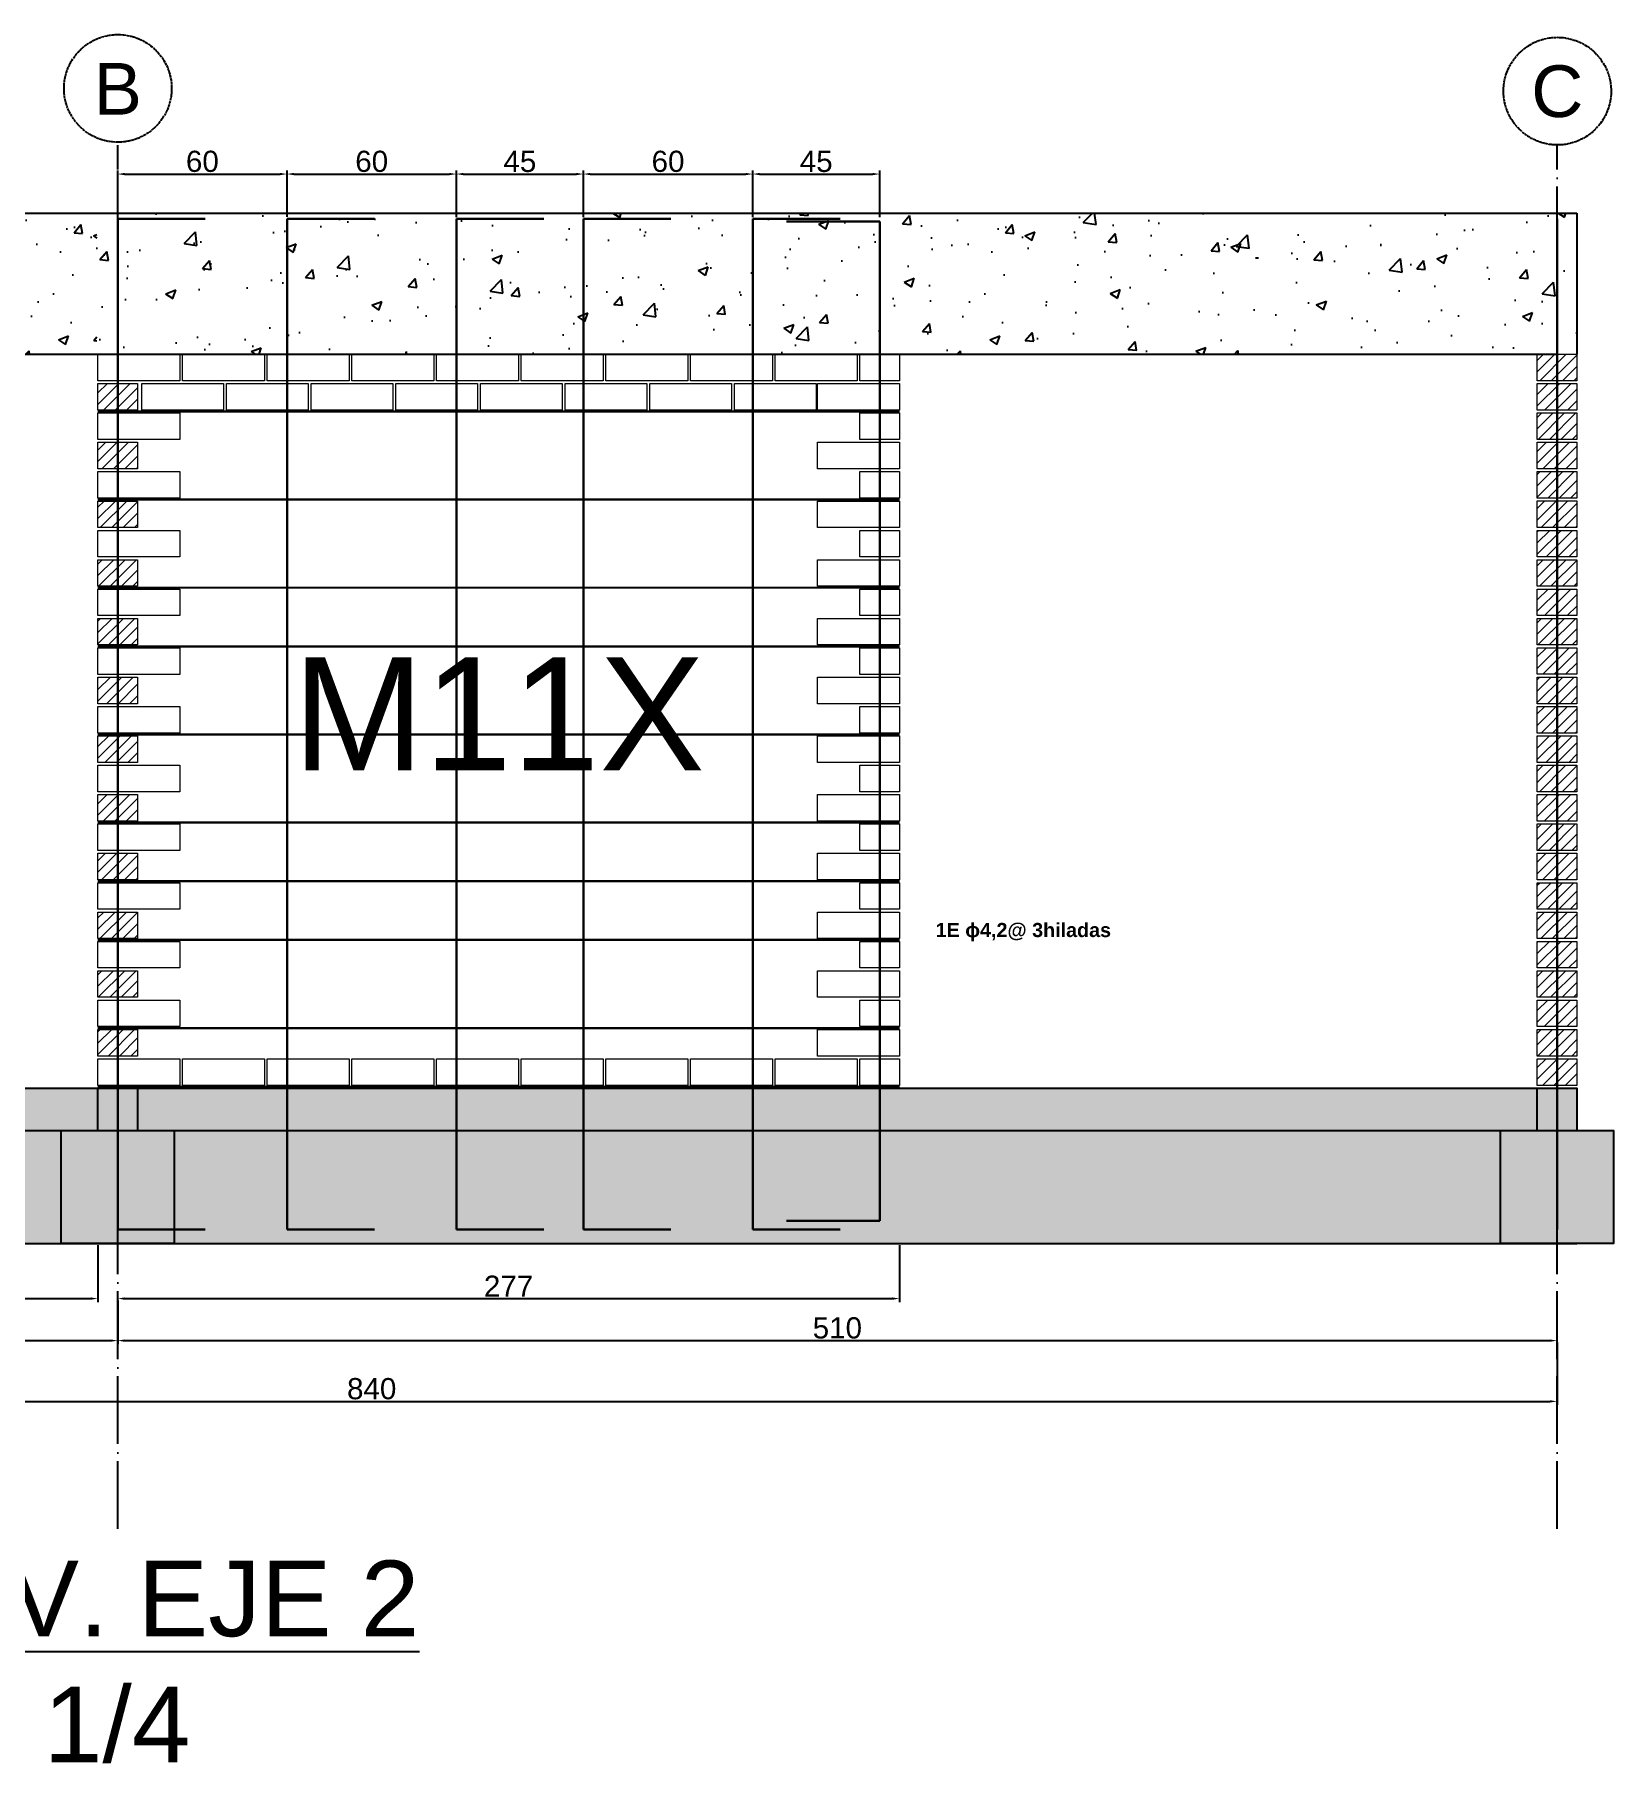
# Model space of a CAD drawing. Header units: centimetres. Extents: x 778 to 15841, y 1585 to 3584.
# Drawn here: x 5050 to 5609, y 2666 to 3278 of the extents above; entities that cross this region are included whole.
import ezdxf

# ---------------------------------------------------------------- set-up
doc = ezdxf.new("R2010")
doc.units = ezdxf.units.CM
doc.linetypes.add('ACAD_ISO04W100', pattern=[30, 24, -3, 0, -3])
doc.layers.get('DEFPOINTS').update_dxf_attribs({"color": 250})
doc.layers.add('armadura horizotal', color=7, linetype='Continuous', lineweight=30, true_color=0xff9eff)
doc.layers.add('Ceramico 1.0', color=7, linetype='Continuous', lineweight=5, true_color=0xc73200)
doc.layers.add('armadura vertical', color=6, linetype='Continuous', lineweight=30)
for name, color, linetype in [('Cadena', 8, 'Continuous'), ('Cotas', 80, 'Continuous'), ('EJES', 8, 'Continuous'), ('Fundaciones', 251, 'Continuous'), ('Texto', 7, 'Continuous'), ('TEXTO-PIERS', 7, 'Continuous')]:
    doc.layers.add(name, color=color, linetype=linetype)
doc.styles.get("Standard").update_dxf_attribs({"font": 'arial.ttf'})
doc.dimstyles.new('ISO-25', dxfattribs={"dimtxt": 7.5, "dimasz": 2.5, "dimexe": 1.25, "dimexo": 0.625, "dimtad": 1, "dimtxsty": 'Standard', "dimcen": 2.5, "dimadec": 0, "dimazin": 0, "dimtfac": 1, "dimtmove": 0, "dimatfit": 3, "dimfxl": 1, "dimarcsym": 0})

# ---------------------------------------------------------------- blocks, each defined once
blk = doc.blocks.new('*D77')
at = {"layer": 'Cotas', "color": 0, "lineweight": -2, "transparency": 16777216}
for p, q in [((5072.42, 2849.29), (5072.42, 2829.14)), ((4981.42, 2831.01), (4981.42, 2831.64)), ((4983.92, 2830.39), (5069.92, 2830.39))]:
    blk.add_line(p, q, dxfattribs=at)
at = {"layer": 'Cotas', "color": 0, "transparency": 16777216}
for points in [[(4983.92, 2830.81), (4983.92, 2829.97), (4981.42, 2830.39)], [(5069.92, 2830.81), (5069.92, 2829.97), (5072.42, 2830.39)]]:
    blk.add_solid(points, dxfattribs=at)
at = {"layer": 'DEFPOINTS', "color": 0, "transparency": 16777216}
for p in [(5072.42, 2849.92), (4981.42, 2830.39), (5072.42, 2830.39)]:
    blk.add_point(p, dxfattribs=at)
at = {"layer": 'Cotas', "color": 0, "transparency": 16777216, "insert": (5026.92, 2834.84), "char_height": 7.5, "attachment_point": 5}
blk.add_mtext('91', dxfattribs=at)
blk = doc.blocks.new('*D78')
at = {"layer": 'Cotas', "color": 0, "lineweight": -2, "transparency": 16777216}
for p, q in [((4749.42, 2829.76), (4749.42, 2814.26)), ((5079.42, 2829.76), (5079.42, 2814.26)), ((4751.92, 2815.51), (5076.92, 2815.51))]:
    blk.add_line(p, q, dxfattribs=at)
at = {"layer": 'Cotas', "color": 0, "transparency": 16777216}
for points in [[(4751.92, 2815.92), (4751.92, 2815.09), (4749.42, 2815.51)], [(5076.92, 2815.92), (5076.92, 2815.09), (5079.42, 2815.51)]]:
    blk.add_solid(points, dxfattribs=at)
at = {"layer": 'DEFPOINTS', "color": 0, "transparency": 16777216}
for p in [(4749.42, 2830.39), (5079.42, 2830.39), (5079.42, 2815.51)]:
    blk.add_point(p, dxfattribs=at)
at = {"layer": 'Cotas', "color": 0, "transparency": 16777216, "insert": (4914.42, 2819.96), "char_height": 7.5, "attachment_point": 5}
blk.add_mtext('330', dxfattribs=at)
blk = doc.blocks.new('*D79')
at = {"layer": 'Cotas', "color": 0, "lineweight": -2, "transparency": 16777216}
for p, q in [((5079.42, 2816.13), (5079.42, 2816.76)), ((5081.92, 2815.51), (5586.92, 2815.51)), ((5589.42, 2816.13), (5589.42, 2816.76))]:
    blk.add_line(p, q, dxfattribs=at)
at = {"layer": 'Cotas', "color": 0, "transparency": 16777216}
for points in [[(5081.92, 2815.92), (5081.92, 2815.09), (5079.42, 2815.51)], [(5586.92, 2815.92), (5586.92, 2815.09), (5589.42, 2815.51)]]:
    blk.add_solid(points, dxfattribs=at)
at = {"layer": 'DEFPOINTS', "color": 0, "transparency": 16777216}
for p in [(5079.42, 2815.51), (5589.42, 2815.51), (5589.42, 2815.51)]:
    blk.add_point(p, dxfattribs=at)
at = {"layer": 'Cotas', "color": 0, "transparency": 16777216, "insert": (5334.42, 2819.96), "char_height": 7.5, "attachment_point": 5}
blk.add_mtext('510', dxfattribs=at)
blk = doc.blocks.new('*D80')
at = {"layer": 'Cotas', "color": 0, "lineweight": -2, "transparency": 16777216}
for p, q in [((4749.42, 2814.88), (4749.42, 2792.73)), ((5589.42, 2814.88), (5589.42, 2792.73)), ((4751.92, 2793.98), (5586.92, 2793.98))]:
    blk.add_line(p, q, dxfattribs=at)
at = {"layer": 'Cotas', "color": 0, "transparency": 16777216}
for points in [[(4751.92, 2794.39), (4751.92, 2793.56), (4749.42, 2793.98)], [(5586.92, 2794.39), (5586.92, 2793.56), (5589.42, 2793.98)]]:
    blk.add_solid(points, dxfattribs=at)
at = {"layer": 'DEFPOINTS', "color": 0, "transparency": 16777216}
for p in [(4749.42, 2815.51), (5589.42, 2815.51), (5589.42, 2793.98)]:
    blk.add_point(p, dxfattribs=at)
at = {"layer": 'Cotas', "color": 0, "transparency": 16777216, "insert": (5169.42, 2798.43), "char_height": 7.5, "attachment_point": 5}
blk.add_mtext('840', dxfattribs=at)
blk = doc.blocks.new('*D153')
at = {"layer": 'Cotas', "color": 0, "lineweight": -2, "transparency": 16777216}
for p, q in [((5356.42, 2849.29), (5356.42, 2829.14)), ((5079.42, 2831.01), (5079.42, 2831.64)), ((5081.92, 2830.39), (5353.92, 2830.39))]:
    blk.add_line(p, q, dxfattribs=at)
at = {"layer": 'Cotas', "color": 0, "transparency": 16777216}
for points in [[(5081.92, 2830.81), (5081.92, 2829.97), (5079.42, 2830.39)], [(5353.92, 2830.81), (5353.92, 2829.97), (5356.42, 2830.39)]]:
    blk.add_solid(points, dxfattribs=at)
at = {"layer": 'DEFPOINTS', "color": 0, "transparency": 16777216}
for p in [(5356.42, 2849.92), (5079.42, 2830.39), (5356.42, 2830.39)]:
    blk.add_point(p, dxfattribs=at)
at = {"layer": 'Cotas', "color": 0, "transparency": 16777216, "insert": (5217.92, 2834.78), "char_height": 7.5, "attachment_point": 5}
blk.add_mtext('277', dxfattribs=at)
blk = doc.blocks.new('*D184')
at = {"layer": 'Cotas', "color": 0, "lineweight": -2, "transparency": 16777216}
for p, q in [((5079.42, 3213.54), (5079.42, 3229.98)), ((5081.92, 3228.73), (5136.92, 3228.73)), ((5139.42, 3213.54), (5139.42, 3229.98))]:
    blk.add_line(p, q, dxfattribs=at)
at = {"layer": 'Cotas', "color": 0, "transparency": 16777216}
for points in [[(5081.92, 3229.15), (5081.92, 3228.31), (5079.42, 3228.73)], [(5136.92, 3229.15), (5136.92, 3228.31), (5139.42, 3228.73)]]:
    blk.add_solid(points, dxfattribs=at)
at = {"layer": 'DEFPOINTS', "color": 0, "transparency": 16777216}
for p in [(5139.42, 3228.73), (5079.42, 3212.92), (5139.42, 3212.92)]:
    blk.add_point(p, dxfattribs=at)
at = {"layer": 'Cotas', "color": 0, "transparency": 16777216, "insert": (5109.42, 3233.19), "char_height": 7.5, "attachment_point": 5}
blk.add_mtext('60', dxfattribs=at)
blk = doc.blocks.new('*D185')
at = {"layer": 'Cotas', "color": 0, "lineweight": -2, "transparency": 16777216}
for p, q in [((5139.42, 3213.54), (5139.42, 3229.98)), ((5141.92, 3228.73), (5196.92, 3228.73)), ((5199.42, 3213.51), (5199.42, 3229.98))]:
    blk.add_line(p, q, dxfattribs=at)
at = {"layer": 'Cotas', "color": 0, "transparency": 16777216}
for points in [[(5141.92, 3229.15), (5141.92, 3228.31), (5139.42, 3228.73)], [(5196.92, 3229.15), (5196.92, 3228.31), (5199.42, 3228.73)]]:
    blk.add_solid(points, dxfattribs=at)
at = {"layer": 'DEFPOINTS', "color": 0, "transparency": 16777216}
for p in [(5199.42, 3228.73), (5139.42, 3212.92), (5199.42, 3212.88)]:
    blk.add_point(p, dxfattribs=at)
at = {"layer": 'Cotas', "color": 0, "transparency": 16777216, "insert": (5169.42, 3233.19), "char_height": 7.5, "attachment_point": 5}
blk.add_mtext('60', dxfattribs=at)
blk = doc.blocks.new('*D186')
at = {"layer": 'Cotas', "color": 0, "lineweight": -2, "transparency": 16777216}
for p, q in [((5199.42, 3213.51), (5199.42, 3229.98)), ((5201.92, 3228.73), (5241.92, 3228.73)), ((5244.42, 3213.51), (5244.42, 3229.98))]:
    blk.add_line(p, q, dxfattribs=at)
at = {"layer": 'Cotas', "color": 0, "transparency": 16777216}
for points in [[(5201.92, 3229.15), (5201.92, 3228.31), (5199.42, 3228.73)], [(5241.92, 3229.15), (5241.92, 3228.31), (5244.42, 3228.73)]]:
    blk.add_solid(points, dxfattribs=at)
at = {"layer": 'DEFPOINTS', "color": 0, "transparency": 16777216}
for p in [(5244.42, 3228.73), (5199.42, 3212.88), (5244.42, 3212.88)]:
    blk.add_point(p, dxfattribs=at)
at = {"layer": 'Cotas', "color": 0, "transparency": 16777216, "insert": (5221.92, 3233.17), "char_height": 7.5, "attachment_point": 5}
blk.add_mtext('45', dxfattribs=at)
blk = doc.blocks.new('*D187')
at = {"layer": 'Cotas', "color": 0, "lineweight": -2, "transparency": 16777216}
for p, q in [((5244.42, 3213.51), (5244.42, 3229.98)), ((5246.92, 3228.73), (5301.92, 3228.73)), ((5304.42, 3213.51), (5304.42, 3229.98))]:
    blk.add_line(p, q, dxfattribs=at)
at = {"layer": 'Cotas', "color": 0, "transparency": 16777216}
for points in [[(5246.92, 3229.15), (5246.92, 3228.31), (5244.42, 3228.73)], [(5301.92, 3229.15), (5301.92, 3228.31), (5304.42, 3228.73)]]:
    blk.add_solid(points, dxfattribs=at)
at = {"layer": 'DEFPOINTS', "color": 0, "transparency": 16777216}
for p in [(5304.42, 3228.73), (5244.42, 3212.88), (5304.42, 3212.88)]:
    blk.add_point(p, dxfattribs=at)
at = {"layer": 'Cotas', "color": 0, "transparency": 16777216, "insert": (5274.42, 3233.19), "char_height": 7.5, "attachment_point": 5}
blk.add_mtext('60', dxfattribs=at)
blk = doc.blocks.new('*D188')
at = {"layer": 'Cotas', "color": 0, "lineweight": -2, "transparency": 16777216}
for p, q in [((5304.42, 3213.51), (5304.42, 3229.98)), ((5306.92, 3228.73), (5346.92, 3228.73)), ((5349.42, 3213.51), (5349.42, 3229.98))]:
    blk.add_line(p, q, dxfattribs=at)
at = {"layer": 'Cotas', "color": 0, "transparency": 16777216}
for points in [[(5306.92, 3229.15), (5306.92, 3228.31), (5304.42, 3228.73)], [(5346.92, 3229.15), (5346.92, 3228.31), (5349.42, 3228.73)]]:
    blk.add_solid(points, dxfattribs=at)
at = {"layer": 'DEFPOINTS', "color": 0, "transparency": 16777216}
for p in [(5349.42, 3228.73), (5304.42, 3212.88), (5349.42, 3212.88)]:
    blk.add_point(p, dxfattribs=at)
at = {"layer": 'Cotas', "color": 0, "transparency": 16777216, "insert": (5326.92, 3233.17), "char_height": 7.5, "attachment_point": 5}
blk.add_mtext('45', dxfattribs=at)

msp = doc.modelspace()

# ---------------------------------------------------------------- hatches: boundary and pattern name
at = {"layer": 'Cadena'}
h = msp.add_hatch(dxfattribs=at)
h.set_pattern_fill('AR-CONC', color=256, scale=0.2)
h.set_pattern_definition([(50, (1029.722, 590.894), (36.43693, -3.18782), [3.81, -41.91]), (355, (1029.722, 590.894), (-7.04868, 38.21137), [3.048, -33.52812]), (100.45144, (1032.76, 590.628), (29.38825, 35.02355), [3.238, -35.61805]), (46.1842, (1029.72, 601.054), (54.2158, -8.40847), [5.715, -62.865]), (96.6356, (1034.24, 600.353), (47.4808, 49.4852), [4.857, -53.4271]), (351.1842, (1029.72, 601.054), (47.4808, 49.4852), [4.572, -50.29195]), (21, (1034.802, 598.514), (30.32288, -20.45304), [3.81, -41.91]), (326, (1034.802, 598.514), (12.3604, 36.8376), [3.048, -33.528]), (71.45144, (1037.33, 596.81), (42.68328, 16.38455), [3.238, -35.618]), (37.5, (1029.722, 590.894), (0.61772, 16.911008), [0, -33.1216, 0, -34.036, 0, -33.655]), (7.5, (1029.722, 590.894), (13.36393, 20.036115), [0, -19.4056, 0, -32.3596, 0, -12.827]), (327.5, (1018.394, 590.894), (27.11812, -1.14575), [0, -12.7, 0, -39.624, 0, -52.578]), (317.5, (1013.314, 590.894), (29.62584, 5.0853), [0, -16.51, 0, -26.3144, 0, -37.338])])
h.paths.add_polyline_path([(5072.083, 3164.916), (5072.083, 3214.916), (4742.423, 3214.916), (4742.423, 3164.916), (4757.923, 3164.916), (4757.923, 3164.916), (4787.923, 3164.916), (4787.923, 3164.916), (4816.923, 3164.916)])
h = msp.add_hatch(dxfattribs=at)
h.set_pattern_fill('AR-CONC', color=256, scale=0.2)
h.set_pattern_definition([(50, (1359.722, 590.893), (36.43693, -3.18782), [3.81, -41.91]), (355, (1359.72, 590.893), (-7.04868, 38.21137), [3.048, -33.52812]), (100.45144, (1362.758, 590.628), (29.38825, 35.02355), [3.238, -35.61805]), (46.1842, (1359.72, 601.053), (54.2158, -8.40847), [5.715, -62.865]), (96.6356, (1364.24, 600.353), (47.4808, 49.4852), [4.857, -53.4271]), (351.1842, (1359.72, 601.053), (47.4808, 49.4852), [4.572, -50.29195]), (21, (1364.802, 598.513), (30.32288, -20.45304), [3.81, -41.91]), (326, (1364.8, 598.513), (12.3604, 36.8376), [3.048, -33.528]), (71.45144, (1367.33, 596.81), (42.68328, 16.38455), [3.238, -35.618]), (37.5, (1359.722, 590.893), (0.61772, 16.911008), [0, -33.1216, 0, -34.036, 0, -33.655]), (7.5, (1359.722, 590.893), (13.36393, 20.036115), [0, -19.4056, 0, -32.3596, 0, -12.827]), (327.5, (1348.393, 590.893), (27.11812, -1.14575), [0, -12.7, 0, -39.624, 0, -52.578]), (317.5, (1343.313, 590.893), (29.62584, 5.0853), [0, -16.51, 0, -26.3144, 0, -37.338])])
h.paths.add_polyline_path([(5596.412, 3164.916), (5596.412, 3214.916), (5072.422, 3214.916), (5072.422, 3164.916), (5087.922, 3164.916), (5087.922, 3164.916), (5117.922, 3164.916), (5117.922, 3164.916), (5146.922, 3164.916)])
at = {"layer": 'Ceramico 1.0'}
h = msp.add_hatch(dxfattribs=at)
h.set_pattern_fill('ANSI31', color=256, scale=0.9)
h.set_pattern_definition([(45, (-416.1816, 9.077), (-2.0205576, 2.0205576), [])])
h.paths.add_polyline_path([(5596.43, 3164.918), (5582.43, 3164.918), (5582.43, 3155.518), (5596.43, 3155.518)])
h.paths.add_polyline_path([(5596.43, 3154.518), (5582.43, 3154.518), (5582.43, 3145.118), (5596.43, 3145.118)])
h.paths.add_polyline_path([(5596.43, 3144.118), (5582.43, 3144.118), (5582.43, 3134.718), (5596.43, 3134.718)])
h.paths.add_polyline_path([(5596.43, 3133.718), (5582.43, 3133.718), (5582.43, 3124.318), (5596.43, 3124.318)])
h.paths.add_polyline_path([(5596.43, 3123.318), (5582.43, 3123.318), (5582.43, 3113.918), (5596.43, 3113.918)])
h.paths.add_polyline_path([(5596.43, 3112.918), (5582.43, 3112.918), (5582.43, 3103.518), (5596.43, 3103.518)])
h.paths.add_polyline_path([(5596.43, 3102.518), (5582.43, 3102.518), (5582.43, 3093.118), (5596.43, 3093.118)])
h.paths.add_polyline_path([(5596.43, 3092.118), (5582.43, 3092.118), (5582.43, 3082.718), (5596.43, 3082.718)])
h.paths.add_polyline_path([(5596.43, 3081.718), (5582.43, 3081.718), (5582.43, 3072.318), (5596.43, 3072.318)])
h.paths.add_polyline_path([(5596.43, 3071.318), (5582.43, 3071.318), (5582.43, 3061.918), (5596.43, 3061.918)])
h.paths.add_polyline_path([(5596.43, 3060.918), (5582.43, 3060.918), (5582.43, 3051.518), (5596.43, 3051.518)])
h.paths.add_polyline_path([(5596.43, 3050.518), (5582.43, 3050.518), (5582.43, 3041.118), (5596.43, 3041.118)])
h.paths.add_polyline_path([(5596.43, 3040.118), (5582.43, 3040.118), (5582.43, 3030.718), (5596.43, 3030.718)])
h.paths.add_polyline_path([(5596.43, 3029.718), (5582.43, 3029.718), (5582.43, 3020.318), (5596.43, 3020.318)])
h.paths.add_polyline_path([(5596.43, 3008.918), (5582.43, 3008.918), (5582.43, 2999.518), (5596.43, 2999.518)])
h.paths.add_polyline_path([(5596.43, 3019.318), (5582.43, 3019.318), (5582.43, 3009.918), (5596.43, 3009.918)])
h.paths.add_polyline_path([(5596.43, 2998.518), (5582.43, 2998.518), (5582.43, 2989.118), (5596.43, 2989.118)])
h.paths.add_polyline_path([(5596.43, 2988.118), (5582.43, 2988.118), (5582.43, 2978.718), (5596.43, 2978.718)])
h.paths.add_polyline_path([(5596.43, 2977.718), (5582.43, 2977.718), (5582.43, 2968.318), (5596.43, 2968.318)])
h.paths.add_polyline_path([(5596.43, 2967.318), (5582.43, 2967.318), (5582.43, 2957.918), (5596.43, 2957.918)])
h.paths.add_polyline_path([(5596.43, 2956.918), (5582.43, 2956.918), (5582.43, 2947.518), (5596.43, 2947.518)])
h.paths.add_polyline_path([(5596.43, 2946.518), (5582.43, 2946.518), (5582.43, 2937.118), (5596.43, 2937.118)])
h.paths.add_polyline_path([(5596.43, 2936.118), (5582.43, 2936.118), (5582.43, 2926.718), (5596.43, 2926.718)])
h.paths.add_polyline_path([(5596.43, 2925.718), (5582.43, 2925.718), (5582.43, 2916.318), (5596.43, 2916.318)])
h.paths.add_polyline_path([(5596.43, 2915.318), (5582.43, 2915.318), (5582.43, 2905.918), (5596.43, 2905.918)])
h = msp.add_hatch(dxfattribs=at)
h.set_pattern_fill('ANSI31', color=256, scale=0.9)
h.set_pattern_definition([(45, (30, -4e-06), (-2.0205576, 2.0205576), [])])
h.paths.add_polyline_path([(5072.422, 3145.116), (5086.422, 3145.116), (5086.422, 3154.516), (5072.422, 3154.516)])
h.paths.add_polyline_path([(5086.422, 3124.316), (5086.422, 3133.716), (5072.422, 3133.716), (5072.422, 3124.316), (5072.422, 3124.316)])
h.paths.add_polyline_path([(5086.422, 3103.516), (5086.422, 3112.916), (5072.422, 3112.916), (5072.422, 3103.516)])
h.paths.add_polyline_path([(5086.422, 3082.716), (5086.422, 3092.116), (5072.422, 3092.116), (5072.422, 3082.716)])
h.paths.add_polyline_path([(5086.422, 3061.916), (5086.422, 3071.316), (5072.422, 3071.316), (5072.422, 3061.916)])
h.paths.add_polyline_path([(5072.422, 3050.516), (5072.422, 3041.116), (5086.422, 3041.116), (5086.422, 3050.516)])
h.paths.add_polyline_path([(5086.422, 3020.316), (5086.422, 3029.716), (5072.422, 3029.716), (5072.422, 3020.316)])
h.paths.add_polyline_path([(5086.422, 2999.516), (5086.422, 3008.916), (5072.422, 3008.916), (5072.422, 2999.516)])
h.paths.add_polyline_path([(5086.422, 2978.716), (5086.422, 2988.116), (5072.422, 2988.116), (5072.422, 2978.716)])
h.paths.add_polyline_path([(5086.422, 2957.916), (5086.422, 2967.316), (5072.422, 2967.316), (5072.422, 2957.916)])
h.paths.add_polyline_path([(5072.422, 2937.116), (5086.422, 2937.116), (5086.422, 2946.516), (5072.422, 2946.516)])
h.paths.add_polyline_path([(5086.422, 2916.316), (5086.422, 2925.716), (5072.422, 2925.716), (5072.422, 2916.316)])
at = {"layer": 'Fundaciones'}
h = msp.add_hatch(dxfattribs=at)
h.set_pattern_fill('AR-CONC', color=256, scale=0.2)
h.set_pattern_definition([(50, (1009.75, 1014.287), (36.43693, -3.18782), [3.81, -41.91]), (355, (1009.75, 1014.287), (-7.04868, 38.21137), [3.048, -33.52812]), (100.45144, (1012.787, 1014.02), (29.38825, 35.02355), [3.238, -35.61805]), (46.1842, (1009.75, 1024.447), (54.2158, -8.40847), [5.715, -62.865]), (96.6356, (1014.27, 1023.746), (47.4808, 49.4852), [4.857, -53.4271]), (351.1842, (1009.75, 1024.447), (47.4808, 49.4852), [4.572, -50.29195]), (21, (1014.83, 1021.907), (30.32288, -20.45304), [3.81, -41.91]), (326, (1014.83, 1021.907), (12.3604, 36.8376), [3.048, -33.528]), (71.45144, (1017.358, 1020.202), (42.68328, 16.38455), [3.238, -35.618]), (37.5, (1009.751, 1014.287), (0.61772, 16.911008), [0, -33.1216, 0, -34.036, 0, -33.655]), (7.5, (1009.751, 1014.287), (13.36393, 20.036115), [0, -19.4056, 0, -32.3596, 0, -12.827]), (327.5, (998.423, 1014.287), (27.11812, -1.14575), [0, -12.7, 0, -39.624, 0, -52.578]), (317.5, (993.343, 1014.287), (29.62584, 5.0853), [0, -16.51, 0, -26.3144, 0, -37.338])])
h.paths.add_polyline_path([(5609.409, 2889.916), (4742.422, 2889.916), (4742.422, 2849.916), (5609.409, 2849.916)])
h.paths.add_polyline_path([(5596.422, 2904.916), (5132.422, 2904.916), (5132.422, 2904.916), (5131.422, 2904.916), (5116.922, 2904.916), (5102.422, 2904.916), (5102.422, 2904.916), (5101.422, 2904.916), (5086.922, 2904.916), (5072.422, 2904.916), (5071.422, 2904.916), (5056.922, 2904.916), (5042.422, 2904.916), (5041.422, 2904.916), (4862.422, 2904.916), (4862.422, 2904.916), (4861.422, 2904.916), (4846.922, 2904.916), (4832.422, 2904.916), (4831.422, 2904.916), (4816.922, 2904.916), (4802.422, 2904.916), (4801.422, 2904.916), (4786.922, 2904.916), (4772.422, 2904.916), (4771.422, 2904.916), (4756.922, 2904.916), (4742.422, 2904.916), (4742.422, 2889.916), (5596.422, 2889.916)])

# ---------------------------------------------------------------- linework, layer by layer
at = {"layer": 'armadura horizotal'}
for p, q in [((5072.422, 3144.616), (5356.422, 3144.617)), ((5072.422, 3113.416), (5356.422, 3113.417)), ((5072.422, 3082.216), (5356.422, 3082.217)), ((5072.422, 3061.416), (5356.422, 3061.417)), ((5072.422, 3030.216), (5356.422, 3030.217)), ((5072.422, 2999.016), (5356.422, 2999.017)), ((5072.422, 2978.216), (5356.422, 2978.217)), ((5072.422, 2957.416), (5356.422, 2957.417)), ((5072.422, 2926.216), (5356.422, 2926.217)), ((5072.422, 2905.416), (5356.422, 2905.417))]:
    msp.add_line(p, q, dxfattribs=at)
at = {"layer": 'armadura vertical'}
for p, q in [((5079.423, 2854.916), (5079.423, 3212.916)), ((5079.423, 3212.916), (5110.423, 3212.916)), ((5139.422, 2854.916), (5139.422, 3212.916)), ((5139.422, 3212.916), (5170.422, 3212.916)), ((5199.422, 2854.883), (5199.422, 3212.883)), ((5199.422, 3212.883), (5230.422, 3212.883)), ((5244.422, 2854.883), (5244.422, 3212.883)), ((5244.422, 3212.883), (5275.422, 3212.883)), ((5304.422, 2854.883), (5304.422, 3212.883)), ((5304.422, 3212.883), (5335.422, 3212.883)), ((5316.422, 3211.916), (5349.422, 3211.916)), ((5349.422, 3211.916), (5349.422, 2857.916)), ((5589.431, 2854.918), (5589.431, 3212.918)), ((5079.423, 2854.916), (5110.423, 2854.916)), ((5139.422, 2854.916), (5170.422, 2854.916)), ((5199.422, 2854.883), (5230.422, 2854.883)), ((5244.422, 2854.883), (5275.422, 2854.883)), ((5304.422, 2854.883), (5335.422, 2854.883)), ((5316.422, 2857.916), (5349.422, 2857.916))]:
    msp.add_line(p, q, dxfattribs=at)
at = {"layer": 'Cadena'}
for p, q in [((4981.422, 3214.916), (5596.412, 3214.916)), ((5596.412, 3214.916), (5596.412, 3164.916)), ((4981.422, 3164.916), (5589.247, 3164.916))]:
    msp.add_line(p, q, dxfattribs=at)
at = {"layer": 'Ceramico 1.0'}
for points in [[(5101.422, 3164.916), (5101.422, 3155.516), (5072.422, 3155.516), (5072.422, 3164.916)], [(5131.422, 3164.916), (5131.422, 3155.516), (5102.422, 3155.516), (5102.422, 3164.916)], [(5161.422, 3164.916), (5161.422, 3155.516), (5132.422, 3155.516), (5132.422, 3164.916)], [(5191.422, 3164.916), (5191.422, 3155.516), (5162.422, 3155.516), (5162.422, 3164.916)], [(5221.422, 3164.916), (5221.422, 3155.516), (5192.422, 3155.516), (5192.422, 3164.916)], [(5251.422, 3164.916), (5251.422, 3155.516), (5222.422, 3155.516), (5222.422, 3164.916)], [(5281.422, 3164.916), (5281.422, 3155.516), (5252.422, 3155.516), (5252.422, 3164.916)], [(5311.422, 3164.916), (5311.422, 3155.516), (5282.422, 3155.516), (5282.422, 3164.916)], [(5341.422, 3164.916), (5341.422, 3155.516), (5312.422, 3155.516), (5312.422, 3164.916)], [(5356.422, 3164.916), (5356.422, 3155.516), (5342.422, 3155.516), (5342.422, 3164.916)], [(5596.43, 3164.918), (5596.43, 3155.518), (5582.43, 3155.518), (5582.43, 3164.918)], [(5086.422, 3154.516), (5086.422, 3145.116), (5072.422, 3145.116), (5072.422, 3154.516)], [(5116.922, 3154.516), (5116.922, 3145.116), (5087.922, 3145.116), (5087.922, 3154.516)], [(5146.922, 3154.516), (5146.922, 3145.116), (5117.922, 3145.116), (5117.922, 3154.516)], [(5176.922, 3154.516), (5176.922, 3145.116), (5147.922, 3145.116), (5147.922, 3154.516)], [(5206.922, 3154.516), (5206.922, 3145.116), (5177.922, 3145.116), (5177.922, 3154.516)], [(5236.922, 3154.516), (5236.922, 3145.116), (5207.922, 3145.116), (5207.922, 3154.516)], [(5266.922, 3154.516), (5266.922, 3145.116), (5237.922, 3145.116), (5237.922, 3154.516)], [(5296.922, 3154.516), (5296.922, 3145.116), (5267.922, 3145.116), (5267.922, 3154.516)], [(5326.922, 3154.516), (5326.922, 3145.116), (5297.922, 3145.116), (5297.922, 3154.516)], [(5356.422, 3154.516), (5356.422, 3145.116), (5327.422, 3145.116), (5327.422, 3154.516)], [(5596.43, 3154.518), (5596.43, 3145.118), (5582.43, 3145.118), (5582.43, 3154.518)], [(5101.422, 3144.116), (5101.422, 3134.716), (5072.422, 3134.716), (5072.422, 3144.116)], [(5356.422, 3144.116), (5356.422, 3134.716), (5342.422, 3134.716), (5342.422, 3144.116)], [(5596.43, 3144.118), (5596.43, 3134.718), (5582.43, 3134.718), (5582.43, 3144.118)], [(5086.422, 3133.716), (5086.422, 3124.316), (5072.422, 3124.316), (5072.422, 3133.716)], [(5356.422, 3133.716), (5356.422, 3124.316), (5327.422, 3124.316), (5327.422, 3133.716)], [(5596.43, 3133.718), (5596.43, 3124.318), (5582.43, 3124.318), (5582.43, 3133.718)], [(5101.422, 3123.316), (5101.422, 3113.916), (5072.422, 3113.916), (5072.422, 3123.316)], [(5356.422, 3123.316), (5356.422, 3113.916), (5342.422, 3113.916), (5342.422, 3123.316)], [(5596.43, 3123.318), (5596.43, 3113.918), (5582.43, 3113.918), (5582.43, 3123.318)], [(5086.422, 3112.916), (5086.422, 3103.516), (5072.422, 3103.516), (5072.422, 3112.916)], [(5356.422, 3112.916), (5356.422, 3103.516), (5327.422, 3103.516), (5327.422, 3112.916)], [(5596.43, 3112.918), (5596.43, 3103.518), (5582.43, 3103.518), (5582.43, 3112.918)], [(5101.422, 3102.516), (5101.422, 3093.116), (5072.422, 3093.116), (5072.422, 3102.516)], [(5356.422, 3102.516), (5356.422, 3093.116), (5342.422, 3093.116), (5342.422, 3102.516)], [(5596.43, 3102.518), (5596.43, 3093.118), (5582.43, 3093.118), (5582.43, 3102.518)], [(5086.422, 3092.116), (5086.422, 3082.716), (5072.422, 3082.716), (5072.422, 3092.116)], [(5356.422, 3092.116), (5356.422, 3082.716), (5327.422, 3082.716), (5327.422, 3092.116)], [(5596.43, 3092.118), (5596.43, 3082.718), (5582.43, 3082.718), (5582.43, 3092.118)], [(5101.422, 3081.716), (5101.422, 3072.316), (5072.422, 3072.316), (5072.422, 3081.716)], [(5356.422, 3081.716), (5356.422, 3072.316), (5342.422, 3072.316), (5342.422, 3081.716)], [(5596.43, 3081.718), (5596.43, 3072.318), (5582.43, 3072.318), (5582.43, 3081.718)], [(5086.422, 3071.316), (5086.422, 3061.916), (5072.422, 3061.916), (5072.422, 3071.316)], [(5356.422, 3071.316), (5356.422, 3061.916), (5327.422, 3061.916), (5327.422, 3071.316)], [(5596.43, 3071.318), (5596.43, 3061.918), (5582.43, 3061.918), (5582.43, 3071.318)], [(5101.422, 3060.916), (5101.422, 3051.516), (5072.422, 3051.516), (5072.422, 3060.916)], [(5356.422, 3060.916), (5356.422, 3051.516), (5342.422, 3051.516), (5342.422, 3060.916)], [(5596.43, 3060.918), (5596.43, 3051.518), (5582.43, 3051.518), (5582.43, 3060.918)], [(5086.422, 3050.516), (5086.422, 3041.116), (5072.422, 3041.116), (5072.422, 3050.516)], [(5356.422, 3050.516), (5356.422, 3041.116), (5327.422, 3041.116), (5327.422, 3050.516)], [(5596.43, 3050.518), (5596.43, 3041.118), (5582.43, 3041.118), (5582.43, 3050.518)], [(5101.422, 3040.116), (5101.422, 3030.716), (5072.422, 3030.716), (5072.422, 3040.116)], [(5356.422, 3040.116), (5356.422, 3030.716), (5342.422, 3030.716), (5342.422, 3040.116)], [(5596.43, 3040.118), (5596.43, 3030.718), (5582.43, 3030.718), (5582.43, 3040.118)], [(5086.422, 3029.716), (5086.422, 3020.316), (5072.422, 3020.316), (5072.422, 3029.716)], [(5356.422, 3029.716), (5356.422, 3020.316), (5327.422, 3020.316), (5327.422, 3029.716)], [(5596.43, 3029.718), (5596.43, 3020.318), (5582.43, 3020.318), (5582.43, 3029.718)], [(5101.422, 3019.316), (5101.422, 3009.916), (5072.422, 3009.916), (5072.422, 3019.316)], [(5356.422, 3019.316), (5356.422, 3009.916), (5342.422, 3009.916), (5342.422, 3019.316)], [(5596.43, 3019.318), (5596.43, 3009.918), (5582.43, 3009.918), (5582.43, 3019.318)], [(5086.422, 3008.916), (5086.422, 2999.516), (5072.422, 2999.516), (5072.422, 3008.916)], [(5356.422, 3008.916), (5356.422, 2999.516), (5327.422, 2999.516), (5327.422, 3008.916)], [(5596.43, 3008.918), (5596.43, 2999.518), (5582.43, 2999.518), (5582.43, 3008.918)], [(5101.422, 2998.516), (5101.422, 2989.116), (5072.422, 2989.116), (5072.422, 2998.516)], [(5356.422, 2998.516), (5356.422, 2989.116), (5342.422, 2989.116), (5342.422, 2998.516)], [(5596.43, 2998.518), (5596.43, 2989.118), (5582.43, 2989.118), (5582.43, 2998.518)], [(5086.422, 2988.116), (5086.422, 2978.716), (5072.422, 2978.716), (5072.422, 2988.116)], [(5356.422, 2988.116), (5356.422, 2978.716), (5327.422, 2978.716), (5327.422, 2988.116)], [(5596.43, 2988.118), (5596.43, 2978.718), (5582.43, 2978.718), (5582.43, 2988.118)], [(5101.422, 2977.716), (5101.422, 2968.316), (5072.422, 2968.316), (5072.422, 2977.716)], [(5356.422, 2977.716), (5356.422, 2968.316), (5342.422, 2968.316), (5342.422, 2977.716)], [(5596.43, 2977.718), (5596.43, 2968.318), (5582.43, 2968.318), (5582.43, 2977.718)], [(5086.422, 2967.316), (5086.422, 2957.916), (5072.422, 2957.916), (5072.422, 2967.316)], [(5356.422, 2967.316), (5356.422, 2957.916), (5327.422, 2957.916), (5327.422, 2967.316)], [(5596.43, 2967.318), (5596.43, 2957.918), (5582.43, 2957.918), (5582.43, 2967.318)], [(5101.422, 2956.916), (5101.422, 2947.516), (5072.422, 2947.516), (5072.422, 2956.916)], [(5356.422, 2956.916), (5356.422, 2947.516), (5342.422, 2947.516), (5342.422, 2956.916)], [(5596.43, 2956.918), (5596.43, 2947.518), (5582.43, 2947.518), (5582.43, 2956.918)], [(5086.422, 2946.516), (5086.422, 2937.116), (5072.422, 2937.116), (5072.422, 2946.516)], [(5356.422, 2946.516), (5356.422, 2937.116), (5327.422, 2937.116), (5327.422, 2946.516)], [(5596.43, 2946.518), (5596.43, 2937.118), (5582.43, 2937.118), (5582.43, 2946.518)], [(5101.422, 2936.116), (5101.422, 2926.716), (5072.422, 2926.716), (5072.422, 2936.116)], [(5356.422, 2936.116), (5356.422, 2926.716), (5342.422, 2926.716), (5342.422, 2936.116)], [(5596.43, 2936.118), (5596.43, 2926.718), (5582.43, 2926.718), (5582.43, 2936.118)], [(5086.422, 2925.716), (5086.422, 2916.316), (5072.422, 2916.316), (5072.422, 2925.716)], [(5356.422, 2925.716), (5356.422, 2916.316), (5327.422, 2916.316), (5327.422, 2925.716)], [(5596.43, 2925.718), (5596.43, 2916.318), (5582.43, 2916.318), (5582.43, 2925.718)], [(5101.422, 2915.316), (5101.422, 2905.916), (5072.422, 2905.916), (5072.422, 2915.316)], [(5131.422, 2915.316), (5131.422, 2905.916), (5102.422, 2905.916), (5102.422, 2915.316)], [(5161.422, 2915.316), (5161.422, 2905.916), (5132.422, 2905.916), (5132.422, 2915.316)], [(5191.422, 2915.316), (5191.422, 2905.916), (5162.422, 2905.916), (5162.422, 2915.316)], [(5221.422, 2915.316), (5221.422, 2905.916), (5192.422, 2905.916), (5192.422, 2915.316)], [(5251.422, 2915.316), (5251.422, 2905.916), (5222.422, 2905.916), (5222.422, 2915.316)], [(5281.422, 2915.316), (5281.422, 2905.916), (5252.422, 2905.916), (5252.422, 2915.316)], [(5311.422, 2915.316), (5311.422, 2905.916), (5282.422, 2905.916), (5282.422, 2915.316)], [(5341.422, 2915.316), (5341.422, 2905.916), (5312.422, 2905.916), (5312.422, 2915.316)], [(5356.422, 2915.316), (5356.422, 2905.916), (5342.422, 2905.916), (5342.422, 2915.316)], [(5596.43, 2915.318), (5596.43, 2905.918), (5582.43, 2905.918), (5582.43, 2915.318)]]:
    msp.add_lwpolyline(points, close=True, dxfattribs=at)
at = {"layer": 'EJES', "linetype": 'ACAD_ISO04W100'}
for p, q in [((5079.423, 2748.78), (5079.423, 3238.969)), ((5589.422, 2748.78), (5589.422, 3238.969))]:
    msp.add_line(p, q, dxfattribs=at)
at = {"layer": 'EJES', "linetype": 'ACAD_ISO04W100', "ltscale": 0.035}
for centre in [(5079.471, 3259.069, 0), (5079.471, 3259.069, 0), (5589.52, 3258.101, 0), (5589.519, 3258.1, 0)]:
    msp.add_circle(centre, 19.067, dxfattribs=at)
at = {"layer": 'Fundaciones'}
for p, q in [((4742.422, 2904.916), (5596.422, 2904.916)), ((4742.422, 2889.916), (5596.422, 2889.916)), ((4742.422, 2849.916), (5596.422, 2849.916))]:
    msp.add_line(p, q, dxfattribs=at)
for points in [[(5079.423, 2849.916), (5059.423, 2849.916), (5059.423, 2889.916), (5072.423, 2889.916), (5072.423, 2904.916), (5086.423, 2904.916), (5086.423, 2889.916), (5099.423, 2889.916), (5099.423, 2849.916)], [(5589.409, 2849.918), (5569.409, 2849.918), (5569.409, 2889.918), (5582.409, 2889.918), (5582.409, 2904.918), (5596.409, 2904.918), (5596.409, 2889.918), (5609.409, 2889.918), (5609.409, 2849.918)]]:
    msp.add_lwpolyline(points, close=True, dxfattribs=at)

# ---------------------------------------------------------------- texts
at = {"layer": 'armadura horizotal', "insert": (5363.5, 2963.448), "char_height": 5, "attachment_point": 1}
msp.add_mtext_dynamic_manual_height_columns('\\pxqc;{\\fArial|b1|i0|c0|p34;1E ϕ4,2@ 3hiladas}', width=73.64638, gutter_width=12.5, heights=[0], dxfattribs=at)
at = {"layer": 'EJES', "char_height": 18.306, "width": 29.18604, "attachment_point": 5}
for s, insert in [('B', (5079.471, 3258.921, 0)), ('C', (5589.52, 3257.953, 0))]:
    msp.add_mtext(s, dxfattribs=dict(at, insert=insert))
at = {"layer": 'Texto', "insert": (4970.004, 2737.568), "char_height": 26.79303, "attachment_point": 1}
msp.add_mtext_dynamic_manual_height_columns('{\\LELEV. EJE 2\\P}Esc. 1/4', width=381.64331, gutter_width=12.5, heights=[0], dxfattribs=at)
at = {"layer": 'TEXTO-PIERS'}
msp.add_text('M11X', height=40, dxfattribs=at).set_placement((5141.457, 3017.484))

# ---------------------------------------------------------------- dimensions: what is measured, and where the dimension line sits
at = {"layer": 'Cotas'}
for base, p1, p2, picture, middle in [((5139.422, 3228.731), (5079.423, 3212.916), (5139.422, 3212.916), '*D184', (5109.422, 3233.185)), ((5199.422, 3228.731), (5139.422, 3212.916), (5199.422, 3212.883), '*D185', (5169.422, 3233.185)), ((5244.422, 3228.731), (5199.422, 3212.883), (5244.422, 3212.883), '*D186', (5221.922, 3233.17)), ((5304.422, 3228.731), (5244.422, 3212.883), (5304.422, 3212.883), '*D187', (5274.422, 3233.185)), ((5349.422, 3228.731), (5304.422, 3212.883), (5349.422, 3212.883), '*D188', (5326.922, 3233.17)), ((5072.422, 2830.389), (4981.422, 2830.389), (5072.422, 2849.916), '*D77', (5026.922, 2834.844)), ((5356.422, 2830.389), (5079.423, 2830.389), (5356.422, 2849.916), '*D153', (5217.923, 2834.78)), ((5079.423, 2815.507), (4749.422, 2830.389), (5079.423, 2830.389), '*D78', (4914.422, 2819.964)), ((5589.422, 2815.507), (5079.423, 2815.507), (5589.422, 2815.507), '*D79', (5334.422, 2819.962)), ((5589.422, 2793.976), (4749.422, 2815.507), (5589.422, 2815.507), '*D80', (5169.422, 2798.431))]:
    dim = msp.add_linear_dim(base=base, p1=p1, p2=p2, dimstyle='ISO-25', dxfattribs=at)
    dim.commit()
    dim.dimension.update_dxf_attribs({"geometry": picture, "text_midpoint": middle})

doc.saveas('drawing.dxf')
